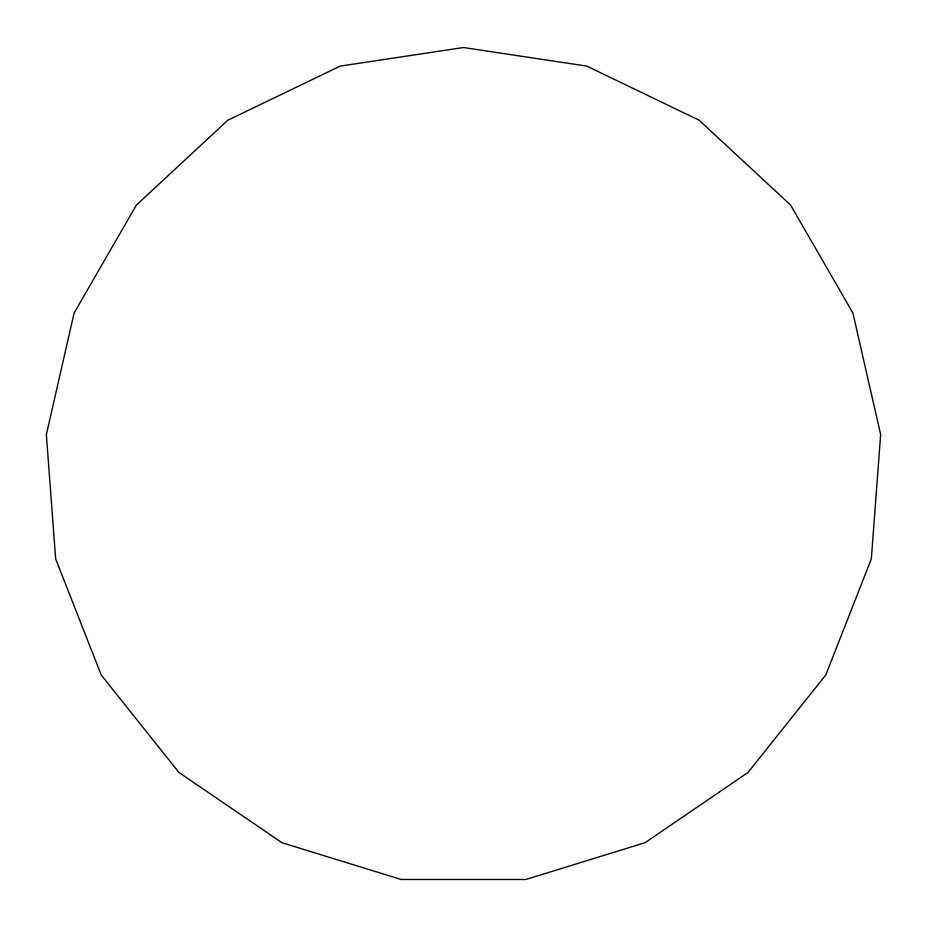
<?xml version="1.0" encoding="UTF-8"?>
<svg xmlns="http://www.w3.org/2000/svg" width="927" height="927" viewBox="0 0 927 927"><rect width="100%" height="100%" fill="white"/><g stroke="black" fill="none" stroke-linecap="round" stroke-linejoin="round"><path stroke-width="1.39" d="M880.65 434.578L871.334 558.923L825.772 674.995L748.031 772.481L645.007 842.724L525.852 879.48L401.148 879.48L281.993 842.724L178.969 772.481L101.228 674.995L55.666 558.923L46.35 434.578L74.102 313.002L136.443 205.018L227.857 120.209L340.197 66.107L463.5 47.52L586.803 66.107L699.143 120.209L790.557 205.018L852.898 313.002L880.65 434.578"/></g></svg>
